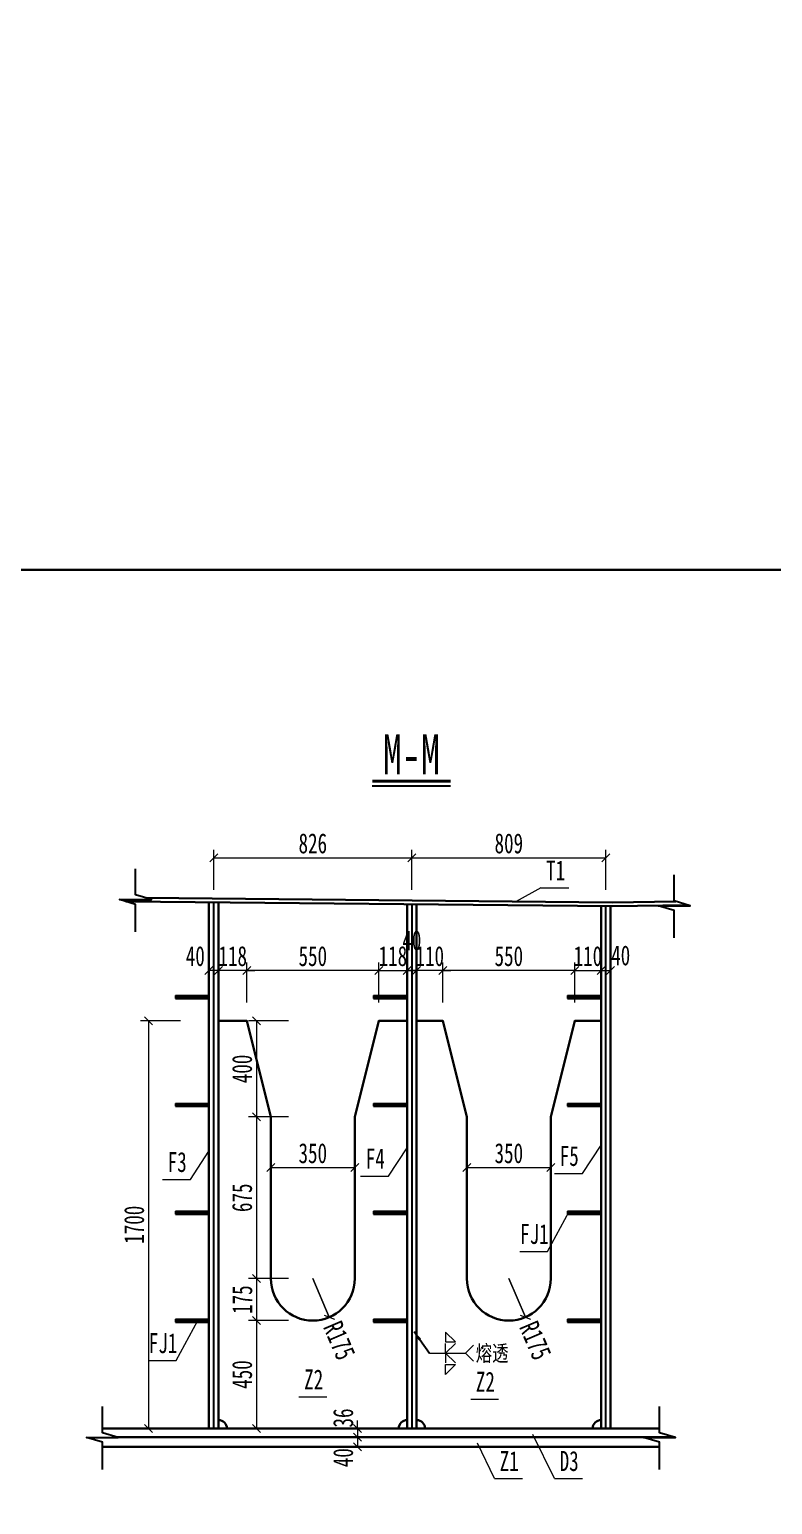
# Model space of a CAD drawing. Header units: millimetres. Extents: x -89049 to 410567, y -307459 to -100425.
# Drawn here: x 134664 to 137763, y -131571 to -125418 of the extents above; entities that cross this region are included whole.
import ezdxf
from ezdxf.enums import TextEntityAlignment as Align

# ---------------------------------------------------------------- set-up
doc = ezdxf.new("R2010")
doc.units = ezdxf.units.MM
doc.layers.get('Defpoints').update_dxf_attribs({"color": 8})
for name, color, linetype, lineweight in [('Dim', 4, 'Continuous', 15), ('文字', 7, 'Continuous', 15), ('标注线及字体', 2, 'Continuous', 15), ('桥 构造粗实', 1, 'Continuous', 30), ('细实线', 4, 'Continuous', 15), ('钢板粗线', 1, 'Continuous', 25)]:
    doc.layers.add(name, color=color, linetype=linetype, lineweight=lineweight)
doc.layers.add('Text', color=4, linetype='Continuous')
doc.styles.add('111', font='', dxfattribs={"width": 0.7})
doc.styles.add('BM_Dim', font='', dxfattribs={"width": 0.85})
doc.styles.add('SMEDI', font='', dxfattribs={"width": 0.75})
doc.styles.get("Standard").update_dxf_attribs({"font": ''})
doc.styles.get('111').set_extended_font_data('仿宋_GB2312')
doc.styles.get('BM_Dim').set_extended_font_data('仿宋_GB2312')
doc.styles.get('SMEDI').set_extended_font_data('仿宋_GB2312')
doc.styles.get('Standard').set_extended_font_data('仿宋_GB2312')
doc.dimstyles.new('200', dxfattribs={"dimscale": 0, "dimtxt": 2.5, "dimasz": 1, "dimexe": 1, "dimexo": 1, "dimgap": 0.6, "dimtad": 1, "dimdec": 0, "dimdsep": 46, "dimtxsty": '111', "dimblk": 'OBLIQUE', "dimcen": 0, "dimclrd": 4, "dimclre": 4, "dimclrt": 4, "dimadec": 1, "dimazin": 2, "dimtfac": 1, "dimtdec": 0, "dimtix": 1, "dimtmove": 2, "dimatfit": 3, "dimfxl": 4, "dimfxlon": 1, "dimtolj": 1, "dimlwd": -1, "dimlwe": -1, "dimarcsym": 0})
doc.dimstyles.new('MSteel_1.0_1.0', dxfattribs={"dimtxt": 3, "dimasz": 1.2, "dimexe": 1, "dimexo": 1, "dimgap": 1, "dimtad": 3, "dimtoh": 1, "dimdec": 0, "dimzin": 0, "dimdsep": 46, "dimtxsty": 'Standard', "dimblk": 'ARCHTICK', "dimcen": 0.09, "dimclrd": 3, "dimclre": 3, "dimadec": 0, "dimazin": 0, "dimtfac": 1, "dimtdec": 4, "dimtofl": 0, "dimtmove": 0, "dimatfit": 3, "dimfxl": 1, "dimtolj": 1, "dimtzin": 0, "dimarcsym": 0})

# ---------------------------------------------------------------- blocks, each defined once
blk = doc.blocks.new('_Oblique')
at = {"color": 0, "linetype": 'ByBlock', "lineweight": -2}
blk.add_line((-0.5, -0.5), (0.5, 0.5), dxfattribs=at)
blk = doc.blocks.new('*D785')
at = {"layer": 'Defpoints', "color": 0, "transparency": 16777216}
for p in [(136258.9, -128873), (135432.6, -129074), (136258.9, -129074)]:
    blk.add_point(p, dxfattribs=at)
at = {"layer": '细实线', "color": 4, "transparency": 16777216}
for p, q in [((135432.6, -129006.4), (135432.6, -128839.7)), ((136258.9, -129006.4), (136258.9, -128839.7)), ((135432.6, -128873), (136258.9, -128873))]:
    blk.add_line(p, q, dxfattribs=at)
at = {"layer": '细实线', "color": 4, "transparency": 16777216, "xscale": 33.33333333333333, "yscale": 33.33333333333333, "zscale": 33.33333333333333, "rotation": 180}
blk.add_blockref('_Oblique', (135432.6, -128873), dxfattribs=at)
at = {"layer": '细实线', "color": 4, "transparency": 16777216, "xscale": 33.33333333333333, "yscale": 33.33333333333333, "zscale": 33.33333333333333}
blk.add_blockref('_Oblique', (136258.9, -128873), dxfattribs=at)
at = {"layer": '细实线', "color": 4, "transparency": 16777216, "insert": (135845.7, -128813.4), "char_height": 83.33, "attachment_point": 5, "style": '111'}
blk.add_mtext('\\A1;826', dxfattribs=at)
blk = doc.blocks.new('*D786')
at = {"layer": 'Defpoints', "color": 0, "transparency": 16777216}
for p in [(137068, -128873), (136258.9, -129074), (137068, -129087.1)]:
    blk.add_point(p, dxfattribs=at)
at = {"layer": '细实线', "color": 4, "transparency": 16777216}
for p, q in [((136258.9, -129006.4), (136258.9, -128839.7)), ((137068, -129006.4), (137068, -128839.7)), ((136258.9, -128873), (137068, -128873))]:
    blk.add_line(p, q, dxfattribs=at)
at = {"layer": '细实线', "color": 4, "transparency": 16777216, "xscale": 33.33333333333333, "yscale": 33.33333333333333, "zscale": 33.33333333333333, "rotation": 180}
blk.add_blockref('_Oblique', (136258.9, -128873), dxfattribs=at)
at = {"layer": '细实线', "color": 4, "transparency": 16777216, "xscale": 33.33333333333333, "yscale": 33.33333333333333, "zscale": 33.33333333333333}
blk.add_blockref('_Oblique', (137068, -128873), dxfattribs=at)
at = {"layer": '细实线', "color": 4, "transparency": 16777216, "insert": (136663.4, -128813.4), "char_height": 83.33, "attachment_point": 5, "style": '111'}
blk.add_mtext('\\A1;809', dxfattribs=at)
blk = doc.blocks.new('*D787')
at = {"layer": 'Defpoints', "color": 0, "transparency": 16777216}
for p in [(135452.6, -129343.3), (135452.6, -129553.9), (135570.7, -129553.9)]:
    blk.add_point(p, dxfattribs=at)
at = {"layer": '细实线', "color": 4, "transparency": 16777216}
for p, q in [((135452.6, -129343.3), (135419.3, -129343.3)), ((135452.6, -129476.6), (135452.6, -129310)), ((135570.7, -129343.3), (135452.6, -129343.3)), ((135570.7, -129476.6), (135570.7, -129310)), ((135570.7, -129343.3), (135604.1, -129343.3))]:
    blk.add_line(p, q, dxfattribs=at)
at = {"layer": '细实线', "color": 4, "transparency": 16777216, "xscale": 33.33333333333333, "yscale": 33.33333333333333, "zscale": 33.33333333333333}
blk.add_blockref('_Oblique', (135452.6, -129343.3), dxfattribs=at)
at = {"layer": '细实线', "color": 4, "transparency": 16777216, "xscale": 33.33333333333333, "yscale": 33.33333333333333, "zscale": 33.33333333333333, "rotation": 180}
blk.add_blockref('_Oblique', (135570.7, -129343.3), dxfattribs=at)
at = {"layer": '细实线', "color": 4, "transparency": 16777216, "insert": (135511.7, -129283.7), "char_height": 83.33, "attachment_point": 5, "style": '111'}
blk.add_mtext('\\A1;118', dxfattribs=at)
blk = doc.blocks.new('*D788')
at = {"layer": 'Defpoints', "color": 0, "transparency": 16777216}
for p in [(135412.6, -129343.3), (135412.6, -129553.9), (135452.6, -129553.9)]:
    blk.add_point(p, dxfattribs=at)
at = {"layer": '细实线', "color": 4, "transparency": 16777216}
for p, q in [((135412.6, -129476.6), (135412.6, -129310)), ((135452.6, -129343.3), (135412.6, -129343.3)), ((135452.6, -129476.6), (135452.6, -129310))]:
    blk.add_line(p, q, dxfattribs=at)
at = {"layer": '细实线', "color": 4, "transparency": 16777216, "xscale": 33.33333333333333, "yscale": 33.33333333333333, "zscale": 33.33333333333333, "rotation": 180}
blk.add_blockref('_Oblique', (135412.6, -129343.3), dxfattribs=at)
at = {"layer": '细实线', "color": 4, "transparency": 16777216, "xscale": 33.33333333333333, "yscale": 33.33333333333333, "zscale": 33.33333333333333}
blk.add_blockref('_Oblique', (135452.6, -129343.3), dxfattribs=at)
at = {"layer": '细实线', "color": 4, "transparency": 16777216, "insert": (135355.6, -129283.7), "char_height": 83.33, "attachment_point": 5, "style": '111'}
blk.add_mtext('\\A1;40', dxfattribs=at)
blk = doc.blocks.new('*D789')
at = {"layer": 'Defpoints', "color": 0, "transparency": 16777216}
for p in [(135570.7, -129343.3), (135570.7, -129553.9), (136120.7, -129553.9)]:
    blk.add_point(p, dxfattribs=at)
at = {"layer": '细实线', "color": 4, "transparency": 16777216}
for p, q in [((135570.7, -129476.6), (135570.7, -129310)), ((136120.7, -129343.3), (135570.7, -129343.3)), ((136120.7, -129476.6), (136120.7, -129310))]:
    blk.add_line(p, q, dxfattribs=at)
at = {"layer": '细实线', "color": 4, "transparency": 16777216, "xscale": 33.33333333333333, "yscale": 33.33333333333333, "zscale": 33.33333333333333, "rotation": 180}
blk.add_blockref('_Oblique', (135570.7, -129343.3), dxfattribs=at)
at = {"layer": '细实线', "color": 4, "transparency": 16777216, "xscale": 33.33333333333333, "yscale": 33.33333333333333, "zscale": 33.33333333333333}
blk.add_blockref('_Oblique', (136120.7, -129343.3), dxfattribs=at)
at = {"layer": '细实线', "color": 4, "transparency": 16777216, "insert": (135845.7, -129283.7), "char_height": 83.33, "attachment_point": 5, "style": '111'}
blk.add_mtext('\\A1;550', dxfattribs=at)
blk = doc.blocks.new('*D790')
at = {"layer": 'Defpoints', "color": 0, "transparency": 16777216}
for p in [(136238.9, -129343.3), (136120.7, -129553.9), (136238.9, -129553.9)]:
    blk.add_point(p, dxfattribs=at)
at = {"layer": '细实线', "color": 4, "transparency": 16777216}
for p, q in [((136120.7, -129343.3), (136087.4, -129343.3)), ((136120.7, -129476.6), (136120.7, -129310)), ((136120.7, -129343.3), (136238.9, -129343.3)), ((136238.9, -129476.6), (136238.9, -129310)), ((136238.9, -129343.3), (136272.2, -129343.3))]:
    blk.add_line(p, q, dxfattribs=at)
at = {"layer": '细实线', "color": 4, "transparency": 16777216, "xscale": 33.33333333333333, "yscale": 33.33333333333333, "zscale": 33.33333333333333}
blk.add_blockref('_Oblique', (136120.7, -129343.3), dxfattribs=at)
at = {"layer": '细实线', "color": 4, "transparency": 16777216, "xscale": 33.33333333333333, "yscale": 33.33333333333333, "zscale": 33.33333333333333, "rotation": 180}
blk.add_blockref('_Oblique', (136238.9, -129343.3), dxfattribs=at)
at = {"layer": '细实线', "color": 4, "transparency": 16777216, "insert": (136179.8, -129283.7), "char_height": 83.33, "attachment_point": 5, "style": '111'}
blk.add_mtext('\\A1;118', dxfattribs=at)
blk = doc.blocks.new('*D791')
at = {"layer": 'Defpoints', "color": 0, "transparency": 16777216}
for p in [(136278.9, -129343.3), (136238.9, -129553.9), (136278.9, -129553.9)]:
    blk.add_point(p, dxfattribs=at)
at = {"layer": '细实线', "color": 4, "transparency": 16777216}
for p, q in [((136238.9, -129476.6), (136238.9, -129310)), ((136238.9, -129343.3), (136278.9, -129343.3)), ((136278.9, -129476.6), (136278.9, -129310))]:
    blk.add_line(p, q, dxfattribs=at)
at = {"layer": '细实线', "color": 4, "transparency": 16777216, "xscale": 33.33333333333333, "yscale": 33.33333333333333, "zscale": 33.33333333333333, "rotation": 180}
blk.add_blockref('_Oblique', (136238.9, -129343.3), dxfattribs=at)
at = {"layer": '细实线', "color": 4, "transparency": 16777216, "xscale": 33.33333333333333, "yscale": 33.33333333333333, "zscale": 33.33333333333333}
blk.add_blockref('_Oblique', (136278.9, -129343.3), dxfattribs=at)
at = {"layer": '细实线', "color": 4, "transparency": 16777216, "insert": (136258.9, -129218.1), "char_height": 83.33, "attachment_point": 5, "style": '111'}
blk.add_mtext('\\A1;40', dxfattribs=at)
blk = doc.blocks.new('*D792')
at = {"layer": 'Defpoints', "color": 0, "transparency": 16777216}
for p in [(136278.9, -129343.3), (136278.9, -129553.9), (136388.4, -129553.9)]:
    blk.add_point(p, dxfattribs=at)
at = {"layer": '细实线', "color": 4, "transparency": 16777216}
for p, q in [((136278.9, -129343.3), (136245.5, -129343.3)), ((136278.9, -129476.6), (136278.9, -129310)), ((136388.4, -129343.3), (136278.9, -129343.3)), ((136388.4, -129476.6), (136388.4, -129310)), ((136388.4, -129343.3), (136421.8, -129343.3))]:
    blk.add_line(p, q, dxfattribs=at)
at = {"layer": '细实线', "color": 4, "transparency": 16777216, "xscale": 33.33333333333333, "yscale": 33.33333333333333, "zscale": 33.33333333333333}
blk.add_blockref('_Oblique', (136278.9, -129343.3), dxfattribs=at)
at = {"layer": '细实线', "color": 4, "transparency": 16777216, "xscale": 33.33333333333333, "yscale": 33.33333333333333, "zscale": 33.33333333333333, "rotation": 180}
blk.add_blockref('_Oblique', (136388.4, -129343.3), dxfattribs=at)
at = {"layer": '细实线', "color": 4, "transparency": 16777216, "insert": (136333.6, -129283.7), "char_height": 83.33, "attachment_point": 5, "style": '111'}
blk.add_mtext('\\A1;110', dxfattribs=at)
blk = doc.blocks.new('*D793')
at = {"layer": 'Defpoints', "color": 0, "transparency": 16777216}
for p in [(136388.4, -129343.3), (136388.4, -129553.9), (136938.4, -129553.9)]:
    blk.add_point(p, dxfattribs=at)
at = {"layer": '细实线', "color": 4, "transparency": 16777216}
for p, q in [((136388.4, -129476.6), (136388.4, -129310)), ((136938.4, -129343.3), (136388.4, -129343.3)), ((136938.4, -129476.6), (136938.4, -129310))]:
    blk.add_line(p, q, dxfattribs=at)
at = {"layer": '细实线', "color": 4, "transparency": 16777216, "xscale": 33.33333333333333, "yscale": 33.33333333333333, "zscale": 33.33333333333333, "rotation": 180}
blk.add_blockref('_Oblique', (136388.4, -129343.3), dxfattribs=at)
at = {"layer": '细实线', "color": 4, "transparency": 16777216, "xscale": 33.33333333333333, "yscale": 33.33333333333333, "zscale": 33.33333333333333}
blk.add_blockref('_Oblique', (136938.4, -129343.3), dxfattribs=at)
at = {"layer": '细实线', "color": 4, "transparency": 16777216, "insert": (136663.4, -129283.7), "char_height": 83.33, "attachment_point": 5, "style": '111'}
blk.add_mtext('\\A1;550', dxfattribs=at)
blk = doc.blocks.new('*D794')
at = {"layer": 'Defpoints', "color": 0, "transparency": 16777216}
for p in [(137048, -129343.3), (136938.4, -129553.9), (137048, -129553.9)]:
    blk.add_point(p, dxfattribs=at)
at = {"layer": '细实线', "color": 4, "transparency": 16777216}
for p, q in [((136938.4, -129343.3), (136905.1, -129343.3)), ((136938.4, -129476.6), (136938.4, -129310)), ((136938.4, -129343.3), (137048, -129343.3)), ((137048, -129476.6), (137048, -129310)), ((137048, -129343.3), (137081.4, -129343.3))]:
    blk.add_line(p, q, dxfattribs=at)
at = {"layer": '细实线', "color": 4, "transparency": 16777216, "xscale": 33.33333333333333, "yscale": 33.33333333333333, "zscale": 33.33333333333333}
blk.add_blockref('_Oblique', (136938.4, -129343.3), dxfattribs=at)
at = {"layer": '细实线', "color": 4, "transparency": 16777216, "xscale": 33.33333333333333, "yscale": 33.33333333333333, "zscale": 33.33333333333333, "rotation": 180}
blk.add_blockref('_Oblique', (137048, -129343.3), dxfattribs=at)
at = {"layer": '细实线', "color": 4, "transparency": 16777216, "insert": (136993.2, -129283.7), "char_height": 83.33, "attachment_point": 5, "style": '111'}
blk.add_mtext('\\A1;110', dxfattribs=at)
blk = doc.blocks.new('*D795')
at = {"layer": 'Defpoints', "color": 0, "transparency": 16777216}
for p in [(137088, -129343.3), (137048, -129553.9), (137088, -129553.9)]:
    blk.add_point(p, dxfattribs=at)
at = {"layer": '细实线', "color": 4, "transparency": 16777216}
for p, q in [((137048, -129476.6), (137048, -129310)), ((137048, -129343.3), (137088, -129343.3)), ((137088, -129476.6), (137088, -129310))]:
    blk.add_line(p, q, dxfattribs=at)
at = {"layer": '细实线', "color": 4, "transparency": 16777216, "xscale": 33.33333333333333, "yscale": 33.33333333333333, "zscale": 33.33333333333333, "rotation": 180}
blk.add_blockref('_Oblique', (137048, -129343.3), dxfattribs=at)
at = {"layer": '细实线', "color": 4, "transparency": 16777216, "xscale": 33.33333333333333, "yscale": 33.33333333333333, "zscale": 33.33333333333333}
blk.add_blockref('_Oblique', (137088, -129343.3), dxfattribs=at)
at = {"layer": '细实线', "color": 4, "transparency": 16777216, "insert": (137130.1, -129280.9), "char_height": 83.33, "attachment_point": 5, "style": '111'}
blk.add_mtext('\\A1;40', dxfattribs=at)
blk = doc.blocks.new('*D796')
at = {"layer": 'Defpoints', "color": 0, "transparency": 16777216}
for p in [(135856.6, -129553.9), (135610.6, -129953.9), (135856.9, -129953.9)]:
    blk.add_point(p, dxfattribs=at)
at = {"layer": '细实线', "color": 4, "transparency": 16777216}
for p, q in [((135743.9, -129553.9), (135577.3, -129553.9)), ((135610.6, -129553.9), (135610.6, -129953.9)), ((135743.9, -129953.9), (135577.3, -129953.9))]:
    blk.add_line(p, q, dxfattribs=at)
at = {"layer": '细实线', "color": 4, "transparency": 16777216, "xscale": 33.33333333333333, "yscale": 33.33333333333333, "zscale": 33.33333333333333}
for p, rotation in [((135610.6, -129553.9), 90), ((135610.6, -129953.9), 270)]:
    blk.add_blockref('_Oblique', p, dxfattribs=dict(at, rotation=rotation))
at = {"layer": '细实线', "color": 4, "transparency": 16777216, "insert": (135551, -129753.9), "char_height": 83.33, "attachment_point": 5, "rotation": 90, "style": '111'}
blk.add_mtext('\\A1;400', dxfattribs=at)
blk = doc.blocks.new('*D797')
at = {"layer": 'Defpoints', "color": 0, "transparency": 16777216}
for p in [(135705.7, -129953.9), (135610.6, -130628.9), (135855.7, -130628.9)]:
    blk.add_point(p, dxfattribs=at)
at = {"layer": '细实线', "color": 4, "transparency": 16777216}
for p, q in [((135672.4, -129953.9), (135577.3, -129953.9)), ((135610.6, -129953.9), (135610.6, -130628.9)), ((135743.9, -130628.9), (135577.3, -130628.9))]:
    blk.add_line(p, q, dxfattribs=at)
at = {"layer": '细实线', "color": 4, "transparency": 16777216, "xscale": 33.33333333333333, "yscale": 33.33333333333333, "zscale": 33.33333333333333}
for p, rotation in [((135610.6, -129953.9), 90), ((135610.6, -130628.9), 270)]:
    blk.add_blockref('_Oblique', p, dxfattribs=dict(at, rotation=rotation))
at = {"layer": '细实线', "color": 4, "transparency": 16777216, "insert": (135551, -130291.4), "char_height": 83.33, "attachment_point": 5, "rotation": 90, "style": '111'}
blk.add_mtext('\\A1;675', dxfattribs=at)
blk = doc.blocks.new('*D798')
at = {"layer": 'Defpoints', "color": 0, "transparency": 16777216}
for p in [(135855.7, -130628.9), (135610.6, -130803.9), (135855.7, -130803.9)]:
    blk.add_point(p, dxfattribs=at)
at = {"layer": '细实线', "color": 4, "transparency": 16777216}
for p, q in [((135743.9, -130628.9), (135577.3, -130628.9)), ((135610.6, -130628.9), (135610.6, -130803.9)), ((135743.9, -130803.9), (135577.3, -130803.9))]:
    blk.add_line(p, q, dxfattribs=at)
at = {"layer": '细实线', "color": 4, "transparency": 16777216, "xscale": 33.33333333333333, "yscale": 33.33333333333333, "zscale": 33.33333333333333}
for p, rotation in [((135610.6, -130628.9), 90), ((135610.6, -130803.9), 270)]:
    blk.add_blockref('_Oblique', p, dxfattribs=dict(at, rotation=rotation))
at = {"layer": '细实线', "color": 4, "transparency": 16777216, "insert": (135551.9, -130716.4), "char_height": 83.33, "attachment_point": 5, "rotation": 90, "style": '111'}
blk.add_mtext('\\A1;175', dxfattribs=at)
blk = doc.blocks.new('*D799')
at = {"layer": 'Defpoints', "color": 0, "transparency": 16777216}
for p in [(135855.7, -130803.9), (135610.6, -131253.9), (135855.7, -131253.9)]:
    blk.add_point(p, dxfattribs=at)
at = {"layer": '细实线', "color": 4, "transparency": 16777216}
for p, q in [((135743.9, -130803.9), (135577.3, -130803.9)), ((135610.6, -130803.9), (135610.6, -131253.9)), ((135743.9, -131253.9), (135577.3, -131253.9))]:
    blk.add_line(p, q, dxfattribs=at)
at = {"layer": '细实线', "color": 4, "transparency": 16777216, "xscale": 33.33333333333333, "yscale": 33.33333333333333, "zscale": 33.33333333333333}
for p, rotation in [((135610.6, -130803.9), 90), ((135610.6, -131253.9), 270)]:
    blk.add_blockref('_Oblique', p, dxfattribs=dict(at, rotation=rotation))
at = {"layer": '细实线', "color": 4, "transparency": 16777216, "insert": (135551, -131028.9), "char_height": 83.33, "attachment_point": 5, "rotation": 90, "style": '111'}
blk.add_mtext('\\A1;450', dxfattribs=at)
blk = doc.blocks.new('*D800')
at = {"layer": 'Defpoints', "color": 0, "transparency": 16777216}
for p in [(136020.7, -130165.6), (135670.7, -130270.1), (136020.7, -130270.1)]:
    blk.add_point(p, dxfattribs=at)
at = {"layer": '细实线', "color": 4, "transparency": 16777216}
for p, q in [((135670.7, -130236.7), (135670.7, -130132.3)), ((136020.7, -130236.7), (136020.7, -130132.3)), ((135670.7, -130165.6), (136020.7, -130165.6))]:
    blk.add_line(p, q, dxfattribs=at)
at = {"layer": '细实线', "color": 4, "transparency": 16777216, "xscale": 33.33333333333333, "yscale": 33.33333333333333, "zscale": 33.33333333333333, "rotation": 180}
blk.add_blockref('_Oblique', (135670.7, -130165.6), dxfattribs=at)
at = {"layer": '细实线', "color": 4, "transparency": 16777216, "xscale": 33.33333333333333, "yscale": 33.33333333333333, "zscale": 33.33333333333333}
blk.add_blockref('_Oblique', (136020.7, -130165.6), dxfattribs=at)
at = {"layer": '细实线', "color": 4, "transparency": 16777216, "insert": (135845.7, -130106), "char_height": 83.33, "attachment_point": 5, "style": '111'}
blk.add_mtext('\\A1;350', dxfattribs=at)
blk = doc.blocks.new('14-160加劲 无过焊孔')
at = {"layer": 'Defpoints'}
blk.add_line((38609.4, 32076.7), (38609.4, 32216.7), dxfattribs=at)
at = {"layer": '钢板粗线', "color": 7}
for p, q in [((38603.4, 32076.7), (38603.4, 32216.7)), ((38603.4, 32216.7), (38615.4, 32216.7)), ((38615.4, 32076.7), (38615.4, 32216.7)), ((38603.4, 32076.7), (38615.4, 32076.7))]:
    blk.add_line(p, q, dxfattribs=at)
blk = doc.blocks.new('*D837')
at = {"layer": 'Defpoints', "color": 0, "transparency": 16777216}
for p in [(135488.4, -129553.9), (135160.3, -131253.9), (135604.2, -131253.9)]:
    blk.add_point(p, dxfattribs=at)
at = {"layer": '细实线', "color": 4, "transparency": 16777216}
for p, q in [((135293.7, -129553.9), (135127, -129553.9)), ((135160.3, -129553.9), (135160.3, -131253.9)), ((135293.7, -131253.9), (135127, -131253.9))]:
    blk.add_line(p, q, dxfattribs=at)
at = {"layer": '细实线', "color": 4, "transparency": 16777216, "xscale": 33.33333333333333, "yscale": 33.33333333333333, "zscale": 33.33333333333333}
for p, rotation in [((135160.3, -129553.9), 90), ((135160.3, -131253.9), 270)]:
    blk.add_blockref('_Oblique', p, dxfattribs=dict(at, rotation=rotation))
at = {"layer": '细实线', "color": 4, "transparency": 16777216, "insert": (135100.7, -130403.9), "char_height": 83.33, "attachment_point": 5, "rotation": 90, "style": '111'}
blk.add_mtext('\\A1;1700', dxfattribs=at)
blk = doc.blocks.new('*D900')
at = {"layer": 'Defpoints', "color": 0, "transparency": 16777216}
for p in [(135845.7, -130628.9), (135914.6, -130789.7)]:
    blk.add_point(p, dxfattribs=at)
at = {"layer": '细实线', "color": 4, "transparency": 16777216}
for p, q in [((135914.6, -130789.7), (135845.7, -130628.9)), ((135845.7, -130628.9), (135914.6, -130789.7))]:
    blk.add_line(p, q, dxfattribs=at)
at = {"layer": '细实线', "color": 4, "transparency": 16777216, "xscale": 33.33333333333333, "yscale": 33.33333333333333, "zscale": 33.33333333333333, "rotation": 293.1771719666156}
blk.add_blockref('_Oblique', (135914.6, -130789.7), dxfattribs=at)
at = {"layer": '细实线', "color": 4, "transparency": 16777216, "insert": (135956.4, -130887.2), "char_height": 83.33, "attachment_point": 5, "rotation": 293.17717, "style": '111'}
blk.add_mtext('\\A1;R175', dxfattribs=at)
blk = doc.blocks.new('*D901')
at = {"layer": 'Defpoints', "color": 0, "transparency": 16777216}
for p in [(136838.4, -130165.6), (136488.4, -130270.1), (136838.4, -130270.1)]:
    blk.add_point(p, dxfattribs=at)
at = {"layer": '细实线', "color": 4, "transparency": 16777216}
for p, q in [((136488.4, -130236.7), (136488.4, -130132.3)), ((136838.4, -130236.7), (136838.4, -130132.3)), ((136488.4, -130165.6), (136838.4, -130165.6))]:
    blk.add_line(p, q, dxfattribs=at)
at = {"layer": '细实线', "color": 4, "transparency": 16777216, "xscale": 33.33333333333333, "yscale": 33.33333333333333, "zscale": 33.33333333333333, "rotation": 180}
blk.add_blockref('_Oblique', (136488.4, -130165.6), dxfattribs=at)
at = {"layer": '细实线', "color": 4, "transparency": 16777216, "xscale": 33.33333333333333, "yscale": 33.33333333333333, "zscale": 33.33333333333333}
blk.add_blockref('_Oblique', (136838.4, -130165.6), dxfattribs=at)
at = {"layer": '细实线', "color": 4, "transparency": 16777216, "insert": (136663.4, -130106), "char_height": 83.33, "attachment_point": 5, "style": '111'}
blk.add_mtext('\\A1;350', dxfattribs=at)
blk = doc.blocks.new('*D902')
at = {"layer": 'Defpoints', "color": 0, "transparency": 16777216}
for p in [(136663.4, -130628.9), (136732.3, -130789.7)]:
    blk.add_point(p, dxfattribs=at)
at = {"layer": '细实线', "color": 4, "transparency": 16777216}
for p, q in [((136732.3, -130789.7), (136663.4, -130628.9)), ((136663.4, -130628.9), (136732.3, -130789.7))]:
    blk.add_line(p, q, dxfattribs=at)
at = {"layer": '细实线', "color": 4, "transparency": 16777216, "xscale": 33.33333333333333, "yscale": 33.33333333333333, "zscale": 33.33333333333333, "rotation": 293.1771719666156}
blk.add_blockref('_Oblique', (136732.3, -130789.7), dxfattribs=at)
at = {"layer": '细实线', "color": 4, "transparency": 16777216, "insert": (136774.1, -130887.2), "char_height": 83.33, "attachment_point": 5, "rotation": 293.17717, "style": '111'}
blk.add_mtext('\\A1;R175', dxfattribs=at)
blk = doc.blocks.new('*D1176')
at = {"layer": 'Defpoints', "color": 0, "transparency": 16777216}
for p in [(136113, -131253.9), (136032.4, -131289.9), (136113.3, -131289.9)]:
    blk.add_point(p, dxfattribs=at)
at = {"layer": '细实线', "color": 4, "transparency": 16777216}
for p, q in [((136079.6, -131253.9), (135999, -131253.9)), ((136032.4, -131253.9), (136032.4, -131220.5)), ((136032.4, -131253.9), (136032.4, -131289.9)), ((136080, -131289.9), (135999, -131289.9)), ((136032.4, -131289.9), (136032.4, -131323.2))]:
    blk.add_line(p, q, dxfattribs=at)
at = {"layer": '细实线', "color": 4, "transparency": 16777216, "xscale": 33.33333333333333, "yscale": 33.33333333333333, "zscale": 33.33333333333333}
for p, rotation in [((136032.4, -131253.9), 270), ((136032.4, -131289.9), 90)]:
    blk.add_blockref('_Oblique', p, dxfattribs=dict(at, rotation=rotation))
at = {"layer": '细实线', "color": 4, "transparency": 16777216, "insert": (135972.7, -131210.1), "char_height": 83.33, "attachment_point": 5, "rotation": 90, "style": '111'}
blk.add_mtext('\\A1;36', dxfattribs=at)
blk = doc.blocks.new('*D1177')
at = {"layer": 'Defpoints', "color": 0, "transparency": 16777216}
for p in [(136162.1, -131289.9), (136032.4, -131329.9), (136162.9, -131329.9)]:
    blk.add_point(p, dxfattribs=at)
at = {"layer": '细实线', "color": 4, "transparency": 16777216}
for p, q in [((136128.8, -131289.9), (135999, -131289.9)), ((136032.4, -131289.9), (136032.4, -131329.9)), ((136129.5, -131329.9), (135999, -131329.9))]:
    blk.add_line(p, q, dxfattribs=at)
at = {"layer": '细实线', "color": 4, "transparency": 16777216, "xscale": 33.33333333333333, "yscale": 33.33333333333333, "zscale": 33.33333333333333}
for p, rotation in [((136032.4, -131289.9), 90), ((136032.4, -131329.9), 270)]:
    blk.add_blockref('_Oblique', p, dxfattribs=dict(at, rotation=rotation))
at = {"layer": '细实线', "color": 4, "transparency": 16777216, "insert": (135972.7, -131375.7), "char_height": 83.33, "attachment_point": 5, "rotation": 90, "style": '111'}
blk.add_mtext('\\A1;40', dxfattribs=at)
blk = doc.blocks.new('全融透1')
at = {"layer": 'Dim'}
blk.add_line((0, 0), (4.48, 0), dxfattribs=at)
for points in [[(2, 2.65), (2, 1.41), (3.23, 1.41)], [(2, -2.65), (2, -1.41), (3.23, -1.41)]]:
    blk.add_lwpolyline(points, close=True, dxfattribs=at)
for points in [[(3.23, 1.21), (2, 0), (2, 1.21)], [(3.23, -1.21), (2, 0), (2, -1.21)], [(5.48, 1), (4.48, 0), (5.48, -1)]]:
    blk.add_lwpolyline(points, dxfattribs=at)
at = {"layer": 'Text', "style": 'SMEDI', "width": 0.75}
blk.add_text('熔透', height=2, dxfattribs=at).set_placement((5.77, 0), align=Align.MIDDLE_LEFT)
blk = doc.blocks.new('_ArchTick')
at = {"color": 0, "linetype": 'ByBlock', "const_width": 0.15}
blk.add_lwpolyline([(-0.5, -0.5), (0.5, 0.5)], dxfattribs=at)

msp = doc.modelspace()

# ---------------------------------------------------------------- linework, layer by layer
at = {"color": 4}
msp.add_line((136093.5, -128573.2), (136420.2, -128573.2), dxfattribs=at)
at = {"color": 6, "const_width": 12}
msp.add_lwpolyline([(136093.5, -128553.2), (136420.2, -128553.2)], dxfattribs=at)
at = {"color": 4}
for points in [[(135106.4, -129181.4), (135106.4, -129067.4), (135039.7, -129047.4), (135173, -129047.4), (135106.4, -129027.4), (135106.4, -129000.7), (135106.4, -128918.7)], [(137353.5, -129207.3), (137353.5, -129093.3), (137286.8, -129073.3), (137420.1, -129073.3), (137353.5, -129053.3), (137353.5, -129026.7), (137353.5, -128944.6)], [(134967.8, -131425.4), (134967.8, -131311.5), (134901.1, -131291.5), (135034.4, -131291.5), (134967.8, -131271.5), (134967.8, -131244.8), (134967.8, -131162.8)], [(137291.9, -131425.4), (137291.9, -131311.5), (137225.2, -131291.5), (137358.5, -131291.5), (137291.9, -131271.5), (137291.9, -131244.8), (137291.9, -131162.8)]]:
    msp.add_lwpolyline(points, dxfattribs=at)
at = {"layer": 'Defpoints', "color": 8}
msp.add_line((136258.9, -129067), (136258.9, -131253.9), dxfattribs=at)
at = {"layer": 'Defpoints'}
for points in [[(124566.6, -113054.1), (146566.6, -113054.1), (146566.6, -127671.3), (124566.6, -127671.3)], [(134191.6, -127671.3), (147024.9, -127671.3), (147024.9, -136193.4), (134191.6, -136193.4)]]:
    msp.add_lwpolyline(points, close=True, dxfattribs=at)
at = {"layer": 'Defpoints', "color": 8}
for points in [[(135432.6, -131253.9), (135432.6, -129058.9)], [(137068, -131253.9), (137068, -129074.9)]]:
    msp.add_lwpolyline(points, dxfattribs=at)
at = {"layer": '桥 构造粗实'}
for p, q in [((136238.9, -129066.8), (136238.9, -131253.9)), ((136278.9, -129067.2), (136278.9, -131253.9)), ((137291.9, -131253.9), (134967.8, -131253.9)), ((137333.1, -131289.9), (135029.1, -131289.9)), ((137291.9, -131329.9), (134967.8, -131329.9))]:
    msp.add_line(p, q, dxfattribs=at)
for points in [[(135147.9, -129039.9), (137093.9, -129059.4), (137360.3, -129055.4)], [(135065.2, -129055), (137094, -129075.4), (137411.1, -129070.6)], [(135412.6, -131253.9), (135412.6, -129058.7)], [(135452.6, -131253.9), (135452.6, -129059.1)], [(137048, -131253.9), (137048, -129074.7)], [(137088, -131253.9), (137088, -129075.1)]]:
    msp.add_lwpolyline(points, dxfattribs=at)
for points in [[(135452.6, -129553.9), (135570.7, -129553.9), (135670.7, -129953.9), (135670.7, -130628.9, 1), (136020.7, -130628.9), (136020.7, -129953.9), (136120.7, -129553.9), (136238.9, -129553.9)], [(136278.9, -129553.9), (136388.4, -129553.9), (136488.4, -129953.9), (136488.4, -130628.9, 1), (136838.4, -130628.9), (136838.4, -129953.9), (136938.4, -129553.9), (137048, -129553.9)]]:
    msp.add_lwpolyline(points, format="xyb", dxfattribs=at)
for centre, start, end in [((135452.6, -131253.9), 0, 90), ((136238.9, -131253.9), 90, 180), ((136278.9, -131253.9), 0, 90), ((137048, -131253.9), 90, 180)]:
    msp.add_arc(centre, 35, start, end, dxfattribs=at)
at = {"layer": '细实线'}
for p, q in [((136797.3, -128999), (136693.4, -129055.3)), ((136797.3, -128999), (136913.7, -128999)), ((136161.5, -130200.8), (136238.9, -130082.8)), ((136970.7, -130189.8), (137048, -130071.8)), ((135335.3, -130215.2), (135412.6, -130097.2)), ((136045.1, -130200.8), (136161.5, -130200.8)), ((136854.3, -130189.8), (136970.7, -130189.8)), ((135218.9, -130215.2), (135335.3, -130215.2)), ((136825.3, -130515.3), (136914.7, -130348.7)), ((136708.9, -130515.3), (136825.3, -130515.3)), ((135276.3, -130970.7), (135365.7, -130804.1)), ((135159.9, -130970.7), (135276.3, -130970.7)), ((135788, -131122.4), (135904.4, -131122.4)), ((136504.3, -131131.8), (136620.7, -131131.8)), ((136603.9, -131462.6), (136532.2, -131315.9)), ((136853.9, -131462.6), (136763.9, -131278.4)), ((136603.9, -131462.6), (136720.3, -131462.6)), ((136853.9, -131462.6), (136970.3, -131462.6))]:
    msp.add_line(p, q, dxfattribs=at)

# ---------------------------------------------------------------- block references
at = {"layer": '细实线', "rotation": 270}
for p in [(103195.9, -90844.5), (104022.1, -90844.5), (104831.3, -90844.5), (103195.9, -91294.5), (104022.1, -91294.5), (104831.3, -91294.5), (103195.9, -91744.5), (104022.1, -91744.5), (104831.3, -91744.5), (103195.9, -92194.5), (104022.1, -92194.5), (104831.3, -92194.5)]:
    msp.add_blockref('14-160加劲 无过焊孔', p, dxfattribs=at)
at = {"layer": '细实线', "xscale": 33.33333333333333, "yscale": 33.33333333333333, "zscale": 33.33333333333333}
msp.add_blockref('全融透1', (136333.1, -130940), dxfattribs=at)

# ---------------------------------------------------------------- texts
at = {"layer": '文字', "style": 'BM_Dim', "width": 0.7}
for s, p in [('T1', (136858.5, -128992.8)), ('F4', (136106.3, -130194.6)), ('F5', (136915.5, -130183.6)), ('F3', (135280.1, -130208.9)), ('FJ1', (136770.1, -130509)), ('FJ1', (135221.1, -130964.5)), ('Z2', (135849.2, -131116.2)), ('Z2', (136565.5, -131125.6)), ('Z1', (136665.1, -131456.3)), ('D3', (136915.1, -131456.3))]:
    msp.add_text(s, height=83.33, dxfattribs=at).set_placement(p, align=Align.BOTTOM_CENTER)
at = {"layer": '标注线及字体', "style": '111', "width": 0.7}
msp.add_text('M-M', height=166.67, dxfattribs=at).set_placement((136256.8, -128441.8), align=Align.MIDDLE)

# ---------------------------------------------------------------- dimensions: what is measured, and where the dimension line sits
at = {"layer": '细实线'}
for base, p1, p2, picture, middle in [((136258.9, -128873), (135432.6, -129074), (136258.9, -129074), '*D785', (135845.7, -128813.4)), ((137068, -128873), (136258.9, -129074), (137068, -129087.1), '*D786', (136663.4, -128813.4)), ((135452.6, -129343.3), (135570.7, -129553.9), (135452.6, -129553.9), '*D787', (135511.7, -129283.7)), ((135570.7, -129343.3), (136120.7, -129553.9), (135570.7, -129553.9), '*D789', (135845.7, -129283.7)), ((136278.8539, -129343.3013), (136388.4444, -129553.8585), (136278.8539, -129553.8585), '*D792', (136333.6492, -129283.6616)), ((136388.4, -129343.3), (136938.4, -129553.9), (136388.4, -129553.9), '*D793', (136663.4, -129283.7)), ((136020.7, -130165.6), (135670.7, -130270.1), (136020.7, -130270.1), '*D800', (135845.7, -130106)), ((136838.4, -130165.6), (136488.4, -130270.1), (136838.4, -130270.1), '*D901', (136663.4, -130106))]:
    dim = msp.add_linear_dim(base=base, p1=p1, p2=p2, dimstyle='200', override={"dimscale": 33.333333, "dimblk": 'Oblique'}, dxfattribs=at)
    dim.commit()
    dim.dimension.update_dxf_attribs({"geometry": picture, "text_midpoint": middle})
for base, p1, p2, angle, picture, middle in [((136278.9, -129343.3), (136238.9, -129553.9), (136278.9, -129553.9), 180, '*D791', (136258.9, -129218.1)), ((137088, -129343.3), (137048, -129553.9), (137088, -129553.9), 180, '*D795', (137130.1, -129280.9)), ((136032.4, -131289.9), (136113, -131253.9), (136113.3, -131289.9), 90, '*D1176', (135972.7, -131210.1)), ((136032.4, -131329.9), (136162.1, -131289.9), (136162.9, -131329.9), 90, '*D1177', (135972.7, -131375.7))]:
    dim = msp.add_linear_dim(base=base, p1=p1, p2=p2, angle=angle, dimstyle='200', override={"dimscale": 33.333333, "dimblk": 'Oblique'}, dxfattribs=at)
    dim.commit()
    dim.dimension.update_dxf_attribs({"geometry": picture, "text_midpoint": middle, "dimtype": 160})
dim = msp.add_linear_dim(base=(135412.6, -129343.3), p1=(135452.6, -129553.9), p2=(135412.6, -129553.9), dimstyle='200', override={"dimscale": 33.333333, "dimblk": 'Oblique'}, dxfattribs=at)
dim.commit()
dim.dimension.update_dxf_attribs({"geometry": '*D788', "text_midpoint": (135355.6, -129283.7), "dimtype": 160})
for base, p1, p2, angle, picture, middle in [((136238.9, -129343.3), (136120.7, -129553.9), (136238.9, -129553.9), 180, '*D790', (136179.8, -129283.7)), ((137048, -129343.3), (136938.4, -129553.9), (137048, -129553.9), 180, '*D794', (136993.2, -129283.7)), ((135160.3, -131253.9), (135488.4, -129553.9), (135604.2, -131253.9), 90, '*D837', (135100.7, -130403.9)), ((135610.6, -129953.9), (135856.6, -129553.9), (135856.9, -129953.9), 90, '*D796', (135551, -129753.9)), ((135610.6, -130628.9), (135705.7, -129953.9), (135855.7, -130628.9), 90, '*D797', (135551, -130291.4)), ((135610.6, -130803.9), (135855.7, -130628.9), (135855.7, -130803.9), 90, '*D798', (135551.9, -130716.4)), ((135610.6, -131253.9), (135855.7, -130803.9), (135855.7, -131253.9), 90, '*D799', (135551, -131028.9))]:
    dim = msp.add_linear_dim(base=base, p1=p1, p2=p2, angle=angle, dimstyle='200', override={"dimscale": 33.333333, "dimblk": 'Oblique'}, dxfattribs=at)
    dim.commit()
    dim.dimension.update_dxf_attribs({"geometry": picture, "text_midpoint": middle})
for center, mpoint, picture, middle in [((135845.7, -130628.9), (135914.6, -130789.7), '*D900', (135956.4, -130887.2)), ((136663.4, -130628.9), (136732.3, -130789.7), '*D902', (136774.1, -130887.2))]:
    dim = msp.add_radius_dim(center=center, mpoint=mpoint, dimstyle='200', override={"dimscale": 33.333333, "dimblk": 'Oblique'}, dxfattribs=at)
    dim.commit()
    dim.dimension.update_dxf_attribs({"geometry": picture, "text_midpoint": middle, "dimtype": 164})

# ---------------------------------------------------------------- leaders
at = {"layer": 'Dim'}
msp.add_leader([(136268.7, -130849.6), (136333.1, -130940)], dimstyle='MSteel_1.0_1.0', override={"dimscale": 33.333333, "dimclrd": 256}, dxfattribs=at)

doc.saveas('drawing.dxf')
